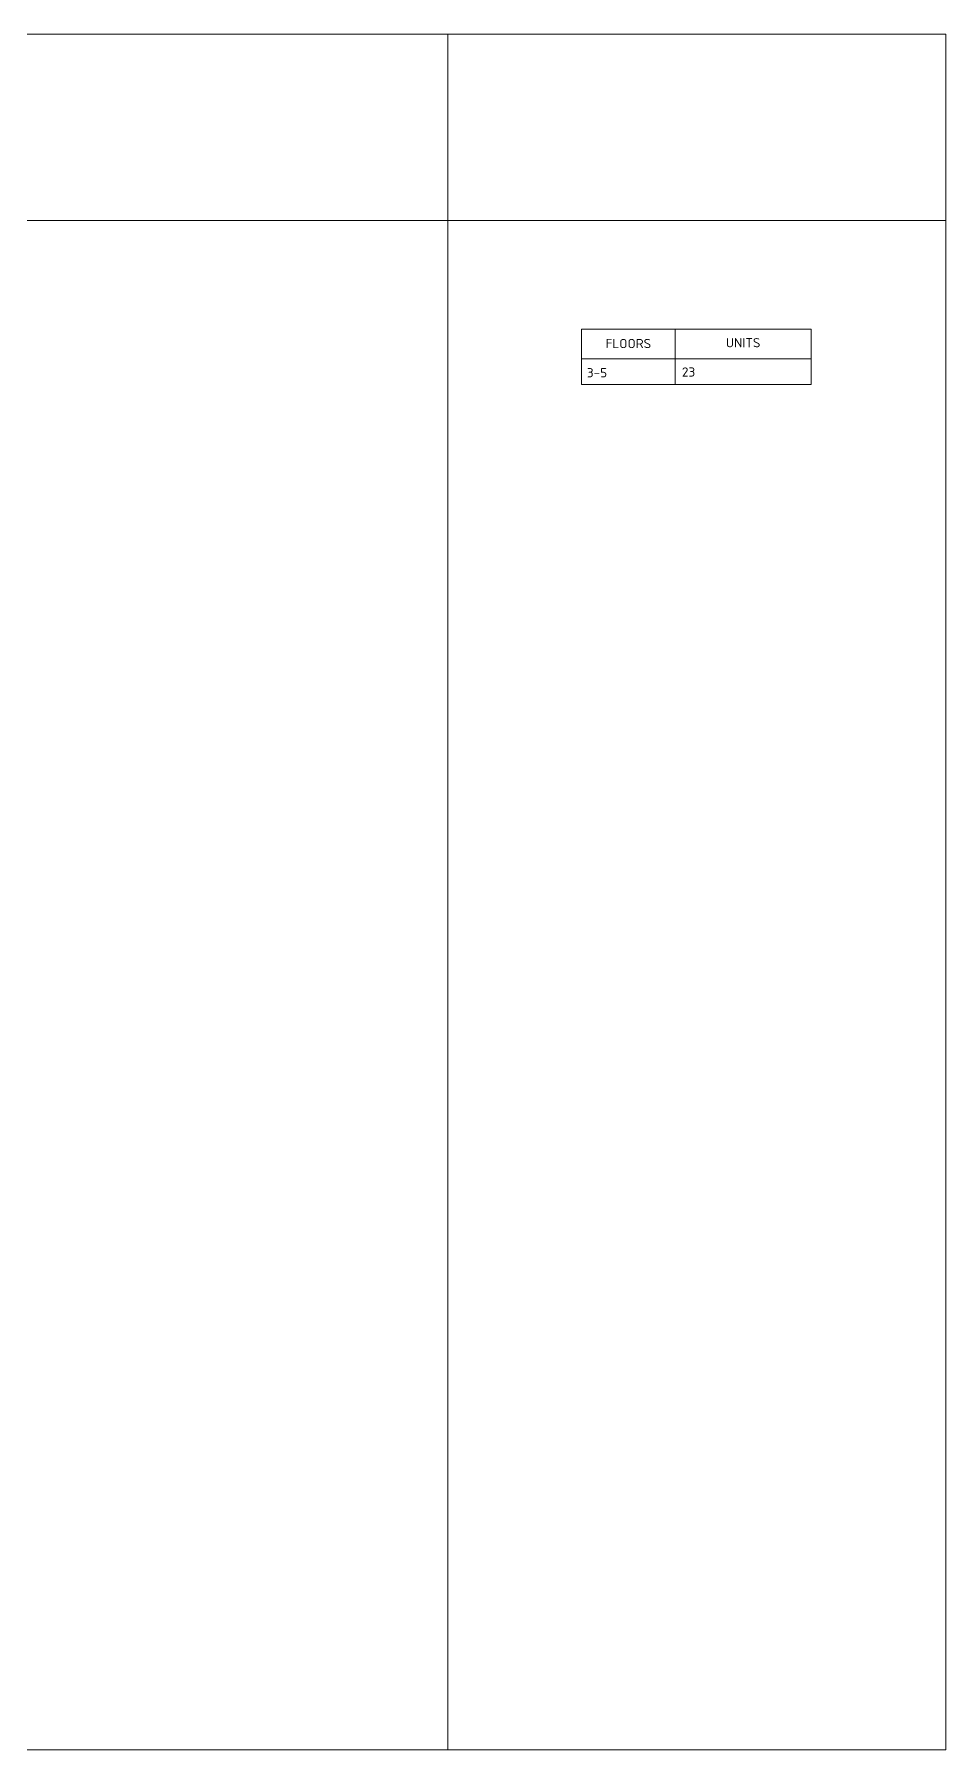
# Model space of a CAD drawing. Header units: millimetres. Extents: x 317748 to 451058, y -7309 to 88509.
# Drawn here: x 359244 to 365546, y 51639 to 63507 of the extents above; entities that cross this region are included whole.
import ezdxf

# ---------------------------------------------------------------- set-up
doc = ezdxf.new("R2010")
doc.units = ezdxf.units.MM
doc.header["$LTSCALE"] = 2
doc.header["$MEASUREMENT"] = 0
for name, color, linetype, lineweight in [('4', 6, 'Continuous', 18), ('Line_Thin', 8, 'Continuous', 18), ('Text', 4, 'Continuous', 20)]:
    doc.layers.add(name, color=color, linetype=linetype, lineweight=lineweight)
doc.styles.add('style1', font='simplex.shx')

msp = doc.modelspace()

# ---------------------------------------------------------------- linework, layer by layer
at = {"layer": '4'}
for points in [[(362103.7, 62218.4), (351148.2, 62218.4), (351148.2, 63507.4), (362103.7, 63507.4)], [(362103.7, 63507.4), (365546.5, 63507.4), (365546.5, 62218.4), (362103.7, 62218.4)], [(351148.2, 62218.4), (362103.7, 62218.4), (362103.7, 51638.9), (351148.2, 51638.9)], [(362103.7, 62218.4), (365546.5, 62218.4), (365546.5, 51638.9), (362103.7, 51638.9)]]:
    msp.add_lwpolyline(points, close=True, dxfattribs=at)
at = {"layer": 'Line_Thin', "color": 18, "lineweight": 18, "true_color": 0x000000}
for points in [[(363028, 61466.2), (363676, 61466.2), (363676, 61263), (363028, 61263)], [(363676, 61466.2), (364615.8, 61466.2), (364615.8, 61263), (363676, 61263)]]:
    msp.add_lwpolyline(points, close=True, dxfattribs=at)
at = {"layer": 'Line_Thin', "lineweight": 13}
for points in [[(363028, 61466.2), (363676, 61466.2), (363676, 61263), (363028, 61263)], [(363676, 61466.2), (364615.8, 61466.2), (364615.8, 61263), (363676, 61263)], [(363028, 61263), (363676, 61263), (363676, 61085.2), (363028, 61085.2)], [(363676, 61263), (364615.8, 61263), (364615.8, 61085.2), (363676, 61085.2)]]:
    msp.add_lwpolyline(points, close=True, dxfattribs=at)

# ---------------------------------------------------------------- texts
at = {"layer": 'Text', "color": 0, "char_height": 63.5, "attachment_point": 1, "style": 'style1'}
for s, width, insert in [('\\pxqc;FLOORS', 648.035, (363028, 61399.7)), ('\\pxqc;UNITS', 939.728, (363676, 61405.3)), ('3-5', 648.035, (363065.5, 61197.7)), ('\\pxql;23', 648.035, (363722.6, 61202.7))]:
    msp.add_mtext_dynamic_manual_height_columns(s, width=width, gutter_width=25.4, heights=[0], dxfattribs=dict(at, insert=insert))

doc.saveas('drawing.dxf')
